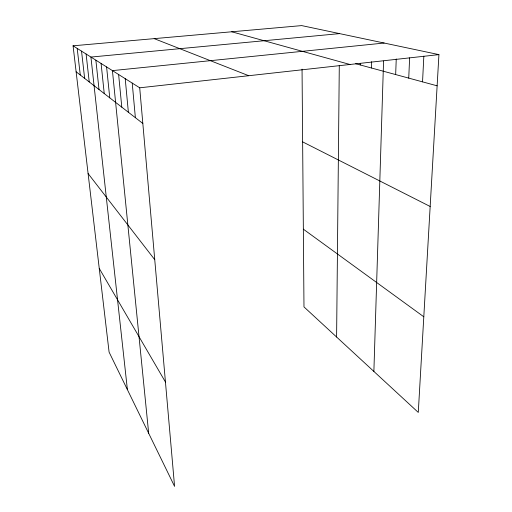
<?xml version="1.0" encoding="UTF-8"?>
<svg xmlns="http://www.w3.org/2000/svg" width="512" height="512" viewBox="0 0 512 512"><rect width="100%" height="100%" fill="white"/><g stroke="black" fill="none" stroke-linecap="round" stroke-linejoin="round"><path stroke-width="0.77" d="M336.602 337.024L339.29 65.498M360.23 64.954L360.262 63.379M371.456 68L371.616 61.715M373.875 371.43L383.565 61.03M395.661 74.566L396.243 58.963M408.736 78.118L409.626 57.856M422.541 81.862L423.84 56.154M73.069 45.805L139.712 87.808L174.579 486.4L109.094 352.122L73.069 45.805L301.696 25.6L438.931 54.618L418.278 412.422L303.981 306.906L302.048 69.146M139.712 87.808L438.931 54.618M384.128 43.034L112.429 70.618L148.685 433.306M339.603 33.613L90.931 57.062L127.398 389.651M355.648 63.712L437.133 85.818M231.712 31.782L349.965 64.486M154.189 38.637L248.749 75.718M302.637 141.869L430.163 206.483M303.347 229.178L423.795 316.787M76.128 71.789L142.829 123.456M88.096 173.562L154.746 259.693M99.251 268.429L165.446 382.022M77.197 48.403L80.275 75.002M81.536 51.142L84.64 78.381M86.106 54.022L89.229 81.939M95.866 60.173L99.021 89.523M101.082 63.462L104.243 93.568M106.592 66.931L109.76 97.843M118.624 74.522L121.798 107.168M125.216 78.669L128.378 112.262M132.224 83.091L135.373 117.683"/></g></svg>
